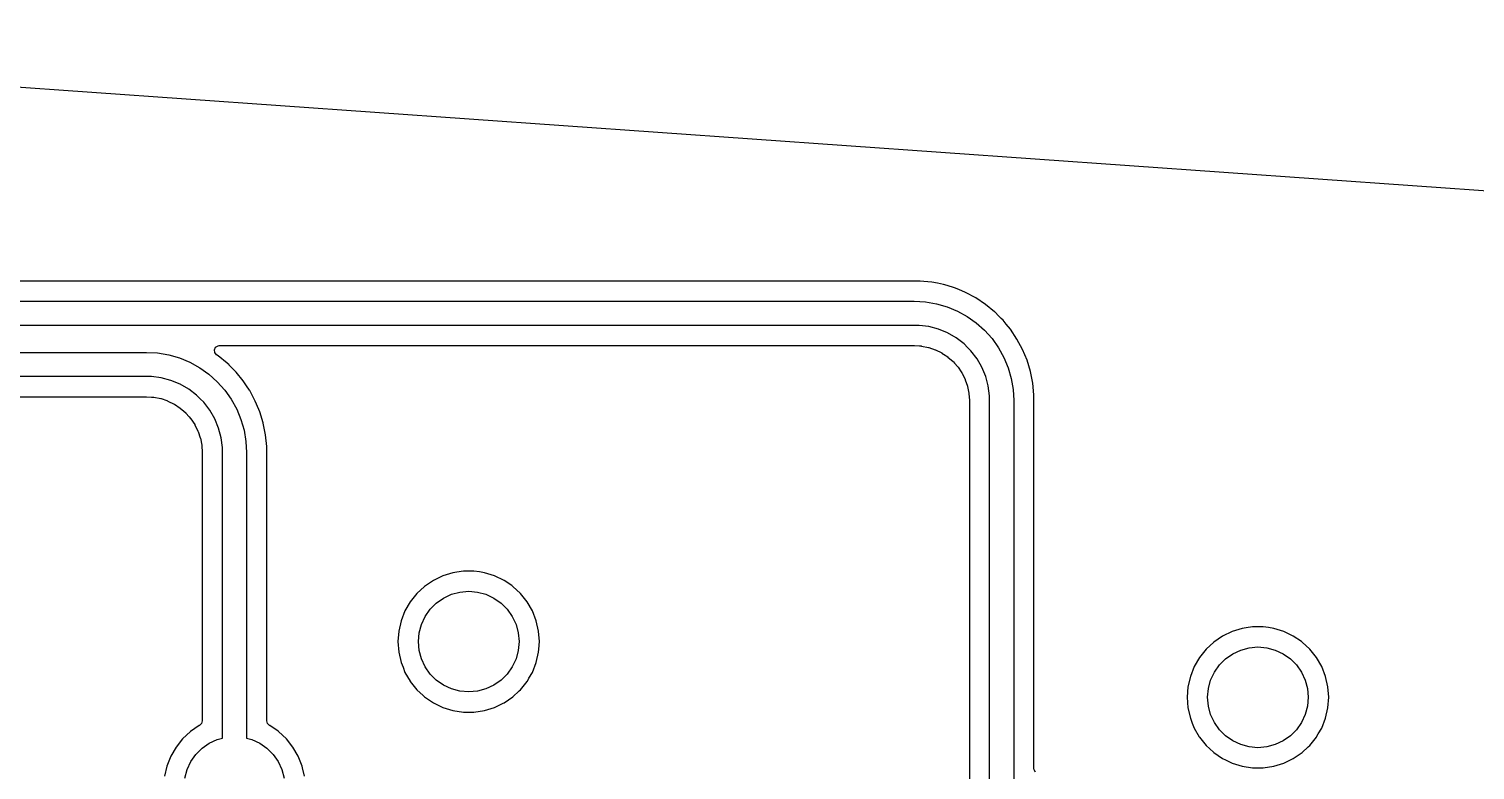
# Model space of a CAD drawing. Extents: x 68 to 346, y -197 to -84.
# Drawn here: x 292.09 to 327.98, y -102.78 to -84.38 of the extents above; entities that cross this region are included whole.
import ezdxf

# ---------------------------------------------------------------- set-up
doc = ezdxf.new("R2010")
doc.units = 0
doc.layers.add('BLACK', color=7, linetype='CONTINUOUS')

msp = doc.modelspace()

# ---------------------------------------------------------------- linework, layer by layer
at = {"layer": 'BLACK', "linetype": 'CONTINUOUS'}
for p, q in [((271.37, -84.3821), (331.248, -88.6072)), ((314.062, -90.6395), (280.384, -90.6395)), ((314.208, -90.6395), (314.062, -90.6395)), ((314.295, -90.6481), (314.208, -90.6395)), ((314.208, -90.6395), (314.208, -90.6395)), ((314.498, -90.6681), (314.295, -90.6481)), ((314.637, -90.6957), (314.498, -90.6681)), ((314.498, -90.6681), (314.498, -90.6681)), ((314.498, -90.6681), (314.498, -90.6681)), ((314.784, -90.725), (314.637, -90.6957)), ((314.881, -90.7543), (314.784, -90.725)), ((315.063, -90.8096), (314.881, -90.7543)), ((280.384, -91.14), (314.062, -91.14)), ((314.062, -91.14), (314.062, -91.14)), ((314.062, -91.14), (314.338, -91.1555)), ((314.338, -91.1555), (314.611, -91.2019)), ((315.063, -90.8097), (315.063, -90.8096)), ((315.169, -90.8535), (315.063, -90.8097)), ((315.063, -90.8097), (315.063, -90.8097)), ((315.333, -90.9213), (315.169, -90.8535)), ((315.59, -91.0588), (315.333, -90.9213)), ((315.832, -91.2208), (315.59, -91.0588)), ((315.59, -91.0588), (315.59, -91.0588)), ((315.59, -91.0588), (315.59, -91.0588)), ((314.611, -91.2019), (314.877, -91.2785)), ((314.877, -91.2785), (315.133, -91.3844)), ((315.133, -91.3844), (315.375, -91.5183)), ((315.375, -91.5183), (315.601, -91.6784)), ((316.057, -91.4053), (315.832, -91.2208)), ((316.058, -91.4058), (316.057, -91.4053)), ((316.161, -91.509), (316.058, -91.4058)), ((316.197, -91.5453), (316.161, -91.509)), ((316.161, -91.509), (316.161, -91.509)), ((314.062, -91.74), (280.384, -91.74)), ((314.184, -91.74), (314.062, -91.74)), ((314.062, -91.74), (314.062, -91.74)), ((314.062, -91.74), (314.062, -91.74)), ((314.427, -91.772), (314.184, -91.74)), ((314.664, -91.8353), (314.427, -91.772)), ((314.89, -91.929), (314.664, -91.8353)), ((315.601, -91.6784), (315.807, -91.8629)), ((315.807, -91.8629), (315.807, -91.8629)), ((315.807, -91.8629), (315.992, -92.0692)), ((316.221, -91.5685), (316.197, -91.5453)), ((316.197, -91.5453), (316.197, -91.5453)), ((316.264, -91.6121), (316.221, -91.5685)), ((316.221, -91.5685), (316.221, -91.5685)), ((316.343, -91.7081), (316.264, -91.6121)), ((316.264, -91.6121), (316.264, -91.6121)), ((316.449, -91.8375), (316.343, -91.7081)), ((316.611, -92.0801), (316.449, -91.8375)), ((315.102, -92.0515), (314.89, -91.929)), ((315.296, -92.2005), (315.102, -92.0515)), ((315.383, -92.2871), (315.296, -92.2005)), ((315.992, -92.0692), (316.152, -92.295)), ((316.749, -92.3373), (316.611, -92.0801)), ((316.611, -92.0801), (316.611, -92.0801)), ((316.611, -92.0801), (316.611, -92.0801)), ((279.114, -92.41), (295.004, -92.41)), ((295.004, -92.41), (295.283, -92.4256)), ((295.283, -92.4256), (295.558, -92.4724)), ((295.558, -92.4724), (295.826, -92.5496)), ((295.826, -92.5496), (296.083, -92.6563)), ((296.692, -92.3447), (296.722, -92.2816)), ((296.701, -92.414), (296.692, -92.3447)), ((296.746, -92.4676), (296.701, -92.414)), ((296.722, -92.2816), (296.782, -92.2449)), ((296.786, -92.4945), (296.746, -92.4676)), ((296.782, -92.2449), (296.814, -92.2405)), ((297.013, -92.6808), (296.786, -92.4945)), ((296.786, -92.4945), (296.786, -92.4945)), ((296.814, -92.2405), (313.978, -92.2405)), ((313.978, -92.2405), (313.978, -92.2405)), ((313.978, -92.2405), (314.06, -92.2405)), ((314.06, -92.2405), (314.064, -92.2406)), ((314.064, -92.2406), (314.188, -92.2487)), ((314.188, -92.2487), (314.236, -92.2519)), ((314.236, -92.2519), (314.244, -92.253)), ((314.244, -92.253), (314.412, -92.2863)), ((314.412, -92.2863), (314.42, -92.2884)), ((314.42, -92.2884), (314.581, -92.3433)), ((314.581, -92.3433), (314.589, -92.3464)), ((314.589, -92.3464), (314.742, -92.4219)), ((314.742, -92.4219), (314.749, -92.426)), ((314.749, -92.426), (314.79, -92.4534)), ((314.79, -92.4534), (314.891, -92.5208)), ((314.891, -92.5208), (314.898, -92.5258)), ((314.898, -92.5258), (315.026, -92.6383)), ((315.469, -92.3737), (315.383, -92.2871)), ((315.383, -92.2871), (315.383, -92.2871)), ((315.619, -92.568), (315.469, -92.3737)), ((315.741, -92.78), (315.619, -92.568)), ((316.152, -92.295), (316.286, -92.5372)), ((316.286, -92.5372), (316.391, -92.7929)), ((316.86, -92.6068), (316.749, -92.3373)), ((296.083, -92.6563), (296.327, -92.7912)), ((296.327, -92.7912), (296.555, -92.9526)), ((296.555, -92.9526), (296.763, -93.1384)), ((297.055, -92.7227), (297.013, -92.6808)), ((297.055, -92.7228), (297.055, -92.7227)), ((297.057, -92.725), (297.055, -92.7228)), ((297.117, -92.7845), (297.057, -92.725)), ((297.057, -92.725), (297.057, -92.725)), ((297.22, -92.8883), (297.117, -92.7845)), ((297.23, -92.8996), (297.22, -92.8883)), ((297.407, -93.1152), (297.23, -92.8996)), ((315.026, -92.6383), (315.032, -92.644)), ((315.032, -92.644), (315.064, -92.6808)), ((315.064, -92.6808), (315.144, -92.7725)), ((315.144, -92.7725), (315.149, -92.7789)), ((315.149, -92.7789), (315.225, -92.8928)), ((315.225, -92.8928), (315.244, -92.9209)), ((315.244, -92.9209), (315.248, -92.9279)), ((315.248, -92.9279), (315.324, -93.081)), ((315.835, -93.0063), (315.741, -92.78)), ((316.391, -92.7929), (316.468, -93.0588)), ((316.945, -92.8859), (316.86, -92.6068)), ((317.002, -93.1719), (316.945, -92.8859)), ((295.004, -93.01), (279.114, -93.01)), ((295.128, -93.01), (295.004, -93.01)), ((295.373, -93.0423), (295.128, -93.01)), ((295.612, -93.1063), (295.373, -93.0423)), ((295.841, -93.201), (295.612, -93.1063)), ((296.055, -93.3247), (295.841, -93.201)), ((296.763, -93.1384), (296.763, -93.1384)), ((296.763, -93.1384), (296.763, -93.1384)), ((296.763, -93.1384), (296.949, -93.3464)), ((297.489, -93.238), (297.407, -93.1152)), ((297.407, -93.1152), (297.407, -93.1152)), ((297.407, -93.1152), (297.407, -93.1152)), ((297.564, -93.3501), (297.489, -93.238)), ((315.324, -93.081), (315.327, -93.0885)), ((315.327, -93.0885), (315.382, -93.2502)), ((315.382, -93.2502), (315.384, -93.2581)), ((315.384, -93.2581), (315.417, -93.4255)), ((315.898, -93.2428), (315.835, -93.0063)), ((315.93, -93.4856), (315.898, -93.2428)), ((316.468, -93.0588), (316.514, -93.3317)), ((317.03, -93.4622), (317.002, -93.1719)), ((279.198, -93.5105), (294.92, -93.5105)), ((294.92, -93.5105), (295.002, -93.5105)), ((295.002, -93.5105), (295.006, -93.5106)), ((295.006, -93.5106), (295.132, -93.5189)), ((295.132, -93.5189), (295.181, -93.5221)), ((295.181, -93.5221), (295.189, -93.5232)), ((295.189, -93.5232), (295.359, -93.557)), ((295.359, -93.557), (295.367, -93.559)), ((295.367, -93.559), (295.509, -93.6073)), ((295.509, -93.6073), (295.531, -93.6147)), ((295.531, -93.6147), (295.538, -93.6178)), ((295.538, -93.6178), (295.694, -93.6945)), ((296.251, -93.4752), (296.055, -93.3247)), ((296.338, -93.5627), (296.251, -93.4752)), ((296.426, -93.6502), (296.338, -93.5627)), ((296.338, -93.5627), (296.338, -93.5627)), ((296.338, -93.5627), (296.338, -93.5627)), ((296.576, -93.8464), (296.426, -93.6502)), ((296.949, -93.3464), (297.11, -93.5739)), ((297.11, -93.5739), (297.245, -93.818)), ((297.57, -93.3593), (297.564, -93.3501)), ((297.708, -93.6182), (297.57, -93.3593)), ((297.796, -93.831), (297.708, -93.6182)), ((315.417, -93.4255), (315.418, -93.4336)), ((315.418, -93.4336), (315.429, -93.6062)), ((315.429, -93.6062), (315.429, -93.6102)), ((315.429, -93.6102), (315.429, -93.6959)), ((315.93, -93.608), (315.93, -93.4856)), ((315.93, -103.664), (315.93, -93.608)), ((315.93, -93.608), (315.93, -93.608)), ((315.93, -93.608), (315.93, -93.608)), ((316.514, -93.3317), (316.53, -93.6079)), ((316.53, -93.6079), (316.53, -93.608)), ((316.53, -93.608), (316.53, -103.354)), ((317.03, -93.5563), (317.03, -93.4622)), ((317.03, -93.5611), (317.03, -93.5563)), ((317.03, -93.5614), (317.03, -93.5611)), ((317.03, -93.6292), (317.03, -93.5614)), ((317.03, -100.972), (317.03, -93.6292)), ((295.694, -93.6945), (295.701, -93.6985)), ((295.701, -93.6985), (295.842, -93.7931)), ((295.842, -93.7931), (295.845, -93.7948)), ((295.845, -93.7948), (295.851, -93.7997)), ((295.851, -93.7997), (295.887, -93.831)), ((295.887, -93.831), (295.982, -93.914)), ((295.982, -93.914), (295.987, -93.9197)), ((295.987, -93.9197), (296.069, -94.0126)), ((296.069, -94.0126), (296.101, -94.049)), ((296.7, -94.0606), (296.576, -93.8464)), ((297.245, -93.818), (297.352, -94.0756)), ((297.82, -93.8894), (297.796, -93.831)), ((297.901, -94.1559), (297.82, -93.8894)), ((315.429, -93.6959), (315.429, -93.6959)), ((315.429, -93.6959), (315.429, -103.417)), ((296.101, -94.049), (296.101, -94.0499)), ((296.101, -94.0499), (296.106, -94.0563)), ((296.106, -94.0563), (296.203, -94.2004)), ((296.203, -94.2004), (296.207, -94.2074)), ((296.207, -94.2074), (296.283, -94.3628)), ((296.283, -94.3628), (296.286, -94.3703)), ((296.286, -94.3703), (296.342, -94.5343)), ((296.795, -94.2892), (296.7, -94.0606)), ((296.859, -94.5281), (296.795, -94.2892)), ((297.352, -94.0756), (297.429, -94.3436)), ((297.429, -94.3436), (297.475, -94.6186)), ((297.906, -94.1703), (297.901, -94.1559)), ((297.963, -94.4582), (297.906, -94.1703)), ((296.342, -94.5343), (296.344, -94.5422)), ((296.344, -94.5422), (296.378, -94.7121)), ((296.378, -94.7121), (296.379, -94.7201)), ((296.379, -94.7201), (296.391, -94.8954)), ((296.891, -94.7734), (296.859, -94.5281)), ((297.475, -94.6186), (297.491, -94.8968)), ((297.992, -94.7503), (297.963, -94.4582)), ((297.992, -94.848), (297.992, -94.7503)), ((296.391, -94.8954), (296.391, -94.8995)), ((296.391, -94.8995), (296.391, -94.9849)), ((296.391, -94.9849), (296.391, -94.9849)), ((296.391, -94.9849), (296.391, -101.559)), ((296.891, -94.897), (296.891, -94.7734)), ((296.891, -101.986), (296.891, -94.897)), ((296.891, -94.897), (296.891, -94.897)), ((296.891, -94.897), (296.891, -94.897)), ((297.491, -94.8968), (297.491, -94.897)), ((297.491, -94.897), (297.491, -101.986)), ((297.992, -94.8498), (297.992, -94.848)), ((297.992, -94.8508), (297.992, -94.8498)), ((297.992, -99.5903), (297.992, -94.8508)), ((302.362, -97.9562), (302.126, -98.0701)), ((302.613, -97.8789), (302.362, -97.9562)), ((302.711, -97.8642), (302.613, -97.8789)), ((302.613, -97.8789), (302.613, -97.8789)), ((302.613, -97.8789), (302.613, -97.8789)), ((302.872, -97.8398), (302.711, -97.8642)), ((303.135, -97.8398), (302.872, -97.8398)), ((302.872, -97.8398), (302.872, -97.8398)), ((303.268, -97.8599), (303.135, -97.8398)), ((303.135, -97.8398), (303.135, -97.8398)), ((303.394, -97.8789), (303.268, -97.8599)), ((303.645, -97.9562), (303.394, -97.8789)), ((303.394, -97.8789), (303.394, -97.8789)), ((303.394, -97.8789), (303.394, -97.8789)), ((303.881, -98.0701), (303.645, -97.9562)), ((303.645, -97.9562), (303.645, -97.9562)), ((301.909, -98.2179), (301.717, -98.3963)), ((302.126, -98.0701), (301.909, -98.2179)), ((302.126, -98.0701), (302.126, -98.0701)), ((302.787, -98.3593), (303.004, -98.3403)), ((303.004, -98.3403), (303.221, -98.3593)), ((304.07, -98.1984), (303.881, -98.0701)), ((303.881, -98.0701), (303.881, -98.0701)), ((303.881, -98.0701), (303.881, -98.0701)), ((303.881, -98.0701), (303.881, -98.0701)), ((304.098, -98.2179), (304.07, -98.1984)), ((304.29, -98.3963), (304.098, -98.2179)), ((301.553, -98.6014), (301.422, -98.8287)), ((301.717, -98.3963), (301.553, -98.6014)), ((302.046, -98.7868), (302.2, -98.6327)), ((302.2, -98.6327), (302.379, -98.5078)), ((302.379, -98.5078), (302.576, -98.4157)), ((302.576, -98.4157), (302.787, -98.3593)), ((303.221, -98.3593), (303.431, -98.4157)), ((303.431, -98.4157), (303.629, -98.5078)), ((303.629, -98.5078), (303.807, -98.6327)), ((303.807, -98.6327), (303.961, -98.7868)), ((304.454, -98.6014), (304.29, -98.3963)), ((304.29, -98.3963), (304.29, -98.3963)), ((304.29, -98.3963), (304.29, -98.3963)), ((304.585, -98.8287), (304.454, -98.6014)), ((301.422, -98.8287), (301.326, -99.0729)), ((301.829, -99.1628), (301.921, -98.9653)), ((301.921, -98.9653), (302.046, -98.7868)), ((303.961, -98.7868), (304.086, -98.9653)), ((304.086, -98.9653), (304.178, -99.1628)), ((304.681, -99.0729), (304.585, -98.8287)), ((301.268, -99.3287), (301.248, -99.5903)), ((301.326, -99.0729), (301.268, -99.3287)), ((301.268, -99.3287), (301.268, -99.3287)), ((301.326, -99.0729), (301.326, -99.0729)), ((301.754, -99.5903), (301.773, -99.3732)), ((301.773, -99.3732), (301.829, -99.1628)), ((304.178, -99.1628), (304.235, -99.3732)), ((304.235, -99.3732), (304.254, -99.5903)), ((304.739, -99.3287), (304.681, -99.0729)), ((304.759, -99.5903), (304.739, -99.3287)), ((304.739, -99.3287), (304.739, -99.3287)), ((304.739, -99.3287), (304.739, -99.3287)), ((321.95, -99.3384), (321.713, -99.4522)), ((322.201, -99.2611), (321.95, -99.3384)), ((322.298, -99.2463), (322.201, -99.2611)), ((322.201, -99.2611), (322.201, -99.2611)), ((322.201, -99.2611), (322.201, -99.2611)), ((322.46, -99.2219), (322.298, -99.2463)), ((322.722, -99.2219), (322.46, -99.2219)), ((322.46, -99.2219), (322.46, -99.2219)), ((322.857, -99.2422), (322.722, -99.2219)), ((322.722, -99.2219), (322.722, -99.2219)), ((322.982, -99.2611), (322.857, -99.2422)), ((323.233, -99.3384), (322.982, -99.2611)), ((322.982, -99.2611), (322.982, -99.2611)), ((322.982, -99.2611), (322.982, -99.2611)), ((323.469, -99.4522), (323.233, -99.3384)), ((323.233, -99.3384), (323.233, -99.3384)), ((297.992, -101.559), (297.992, -99.5903)), ((301.248, -99.5903), (301.248, -99.5903)), ((301.248, -99.5903), (301.268, -99.8519)), ((301.773, -99.8074), (301.754, -99.5903)), ((304.254, -99.5903), (304.235, -99.8074)), ((304.745, -99.7785), (304.759, -99.5903)), ((304.759, -99.5903), (304.759, -99.5903)), ((321.497, -99.6), (321.304, -99.7785)), ((321.713, -99.4522), (321.497, -99.6)), ((321.713, -99.4522), (321.713, -99.4522)), ((322.164, -99.7978), (322.374, -99.7414)), ((322.374, -99.7414), (322.591, -99.7224)), ((322.591, -99.7224), (322.808, -99.7414)), ((322.808, -99.7414), (323.019, -99.7978)), ((323.671, -99.5903), (323.469, -99.4522)), ((323.469, -99.4522), (323.469, -99.4522)), ((323.469, -99.4522), (323.469, -99.4522)), ((323.469, -99.4522), (323.469, -99.4522)), ((323.686, -99.6), (323.671, -99.5903)), ((323.878, -99.7785), (323.686, -99.6)), ((301.268, -99.8519), (301.268, -99.8519)), ((301.268, -99.8519), (301.326, -100.108)), ((301.326, -100.108), (301.326, -100.108)), ((301.326, -100.108), (301.326, -100.108)), ((301.326, -100.108), (301.373, -100.227)), ((301.829, -100.018), (301.773, -99.8074)), ((301.921, -100.215), (301.829, -100.018)), ((304.178, -100.018), (304.086, -100.215)), ((304.235, -99.8074), (304.178, -100.018)), ((304.585, -100.352), (304.681, -100.108)), ((304.681, -100.108), (304.739, -99.8519)), ((304.739, -99.8519), (304.745, -99.7785)), ((321.141, -99.9836), (321.01, -100.211)), ((321.304, -99.7785), (321.141, -99.9836)), ((321.634, -100.169), (321.788, -100.015)), ((321.788, -100.015), (321.966, -99.8899)), ((321.966, -99.8899), (322.164, -99.7978)), ((323.019, -99.7978), (323.216, -99.8899)), ((323.216, -99.8899), (323.395, -100.015)), ((323.395, -100.015), (323.549, -100.169)), ((324.042, -99.9836), (323.878, -99.7785)), ((323.878, -99.7785), (323.878, -99.7785)), ((323.878, -99.7785), (323.878, -99.7785)), ((324.173, -100.211), (324.042, -99.9836)), ((301.373, -100.227), (301.422, -100.352)), ((301.422, -100.352), (301.548, -100.569)), ((302.046, -100.394), (301.921, -100.215)), ((302.2, -100.548), (302.046, -100.394)), ((303.961, -100.394), (303.807, -100.548)), ((304.086, -100.215), (303.961, -100.394)), ((304.5, -100.499), (304.585, -100.352)), ((320.914, -100.455), (320.855, -100.711)), ((321.01, -100.211), (320.914, -100.455)), ((320.914, -100.455), (320.914, -100.455)), ((321.417, -100.545), (321.509, -100.347)), ((321.509, -100.347), (321.634, -100.169)), ((323.549, -100.169), (323.674, -100.347)), ((323.674, -100.347), (323.766, -100.545)), ((324.269, -100.455), (324.173, -100.211)), ((324.327, -100.711), (324.269, -100.455)), ((301.548, -100.569), (301.553, -100.579)), ((301.553, -100.579), (301.621, -100.664)), ((301.621, -100.664), (301.717, -100.784)), ((301.717, -100.784), (301.874, -100.93)), ((302.379, -100.673), (302.2, -100.548)), ((302.576, -100.765), (302.379, -100.673)), ((302.787, -100.821), (302.576, -100.765)), ((303.004, -100.84), (302.787, -100.821)), ((303.221, -100.821), (303.004, -100.84)), ((303.431, -100.765), (303.221, -100.821)), ((303.629, -100.673), (303.431, -100.765)), ((303.807, -100.548), (303.629, -100.673)), ((304.098, -100.963), (304.259, -100.814)), ((304.259, -100.814), (304.29, -100.784)), ((304.29, -100.784), (304.454, -100.579)), ((304.29, -100.784), (304.29, -100.784)), ((304.29, -100.784), (304.29, -100.784)), ((304.454, -100.579), (304.46, -100.569)), ((304.46, -100.569), (304.5, -100.499)), ((320.855, -100.711), (320.836, -100.972)), ((320.855, -100.711), (320.855, -100.711)), ((321.341, -100.972), (321.36, -100.755)), ((321.36, -100.755), (321.417, -100.545)), ((323.766, -100.545), (323.822, -100.755)), ((323.822, -100.755), (323.841, -100.972)), ((324.347, -100.972), (324.327, -100.711)), ((324.327, -100.711), (324.327, -100.711)), ((324.327, -100.711), (324.327, -100.711)), ((301.874, -100.93), (301.909, -100.963)), ((301.909, -100.963), (302.126, -101.111)), ((302.126, -101.111), (302.126, -101.111)), ((302.126, -101.111), (302.126, -101.111)), ((302.126, -101.111), (302.126, -101.111)), ((302.126, -101.111), (302.228, -101.16)), ((302.228, -101.16), (302.362, -101.224)), ((303.645, -101.224), (303.859, -101.121)), ((303.859, -101.121), (303.881, -101.111)), ((303.881, -101.111), (304.098, -100.963)), ((303.881, -101.111), (303.881, -101.111)), ((303.881, -101.111), (303.881, -101.111)), ((317.03, -102.737), (317.03, -100.972)), ((320.836, -100.972), (320.836, -100.972)), ((320.836, -100.972), (320.855, -101.234)), ((321.36, -101.19), (321.341, -100.972)), ((321.417, -101.4), (321.36, -101.19)), ((323.822, -101.19), (323.766, -101.4)), ((323.841, -100.972), (323.822, -101.19)), ((324.327, -101.234), (324.347, -100.972)), ((324.347, -100.972), (324.347, -100.972)), ((296.391, -101.559), (296.371, -101.626)), ((298.01, -101.624), (297.992, -101.559)), ((302.362, -101.224), (302.362, -101.224)), ((302.362, -101.224), (302.362, -101.224)), ((302.362, -101.224), (302.613, -101.302)), ((302.613, -101.302), (302.872, -101.341)), ((302.872, -101.341), (303.135, -101.341)), ((303.135, -101.341), (303.394, -101.302)), ((303.394, -101.302), (303.645, -101.224)), ((320.855, -101.234), (320.855, -101.234)), ((320.855, -101.234), (320.914, -101.49)), ((320.914, -101.49), (320.914, -101.49)), ((320.914, -101.49), (320.914, -101.49)), ((320.914, -101.49), (320.961, -101.61)), ((321.509, -101.597), (321.417, -101.4)), ((323.766, -101.4), (323.674, -101.597)), ((324.173, -101.734), (324.269, -101.49)), ((324.269, -101.49), (324.327, -101.234)), ((324.327, -101.234), (324.327, -101.234)), ((296.097, -101.822), (295.904, -102)), ((296.313, -101.674), (296.097, -101.822)), ((296.32, -101.671), (296.313, -101.674)), ((296.371, -101.626), (296.32, -101.671)), ((298.062, -101.671), (298.01, -101.624)), ((298.069, -101.674), (298.062, -101.671)), ((298.271, -101.812), (298.069, -101.674)), ((298.069, -101.674), (298.069, -101.674)), ((298.069, -101.674), (298.069, -101.674)), ((298.286, -101.822), (298.271, -101.812)), ((298.478, -102), (298.286, -101.822)), ((320.961, -101.61), (321.01, -101.734)), ((321.01, -101.734), (321.136, -101.953)), ((321.634, -101.776), (321.509, -101.597)), ((321.788, -101.93), (321.634, -101.776)), ((321.966, -102.055), (321.788, -101.93)), ((323.395, -101.93), (323.216, -102.055)), ((323.549, -101.776), (323.395, -101.93)), ((323.674, -101.597), (323.549, -101.776)), ((324.046, -101.953), (324.087, -101.882)), ((324.087, -101.882), (324.173, -101.734)), ((295.741, -102.206), (295.61, -102.433)), ((295.904, -102), (295.741, -102.206)), ((296.234, -102.391), (296.388, -102.237)), ((296.388, -102.237), (296.566, -102.112)), ((296.566, -102.112), (296.764, -102.02)), ((296.764, -102.02), (296.891, -101.986)), ((297.491, -101.986), (297.619, -102.02)), ((297.619, -102.02), (297.816, -102.112)), ((297.816, -102.112), (297.995, -102.237)), ((297.995, -102.237), (298.149, -102.391)), ((298.642, -102.206), (298.478, -102)), ((298.478, -102), (298.478, -102)), ((298.478, -102), (298.478, -102)), ((298.773, -102.433), (298.642, -102.206)), ((321.136, -101.953), (321.141, -101.961)), ((321.141, -101.961), (321.205, -102.042)), ((321.205, -102.042), (321.304, -102.166)), ((321.304, -102.166), (321.486, -102.335)), ((322.164, -102.147), (321.966, -102.055)), ((322.374, -102.203), (322.164, -102.147)), ((322.591, -102.222), (322.374, -102.203)), ((322.808, -102.203), (322.591, -102.222)), ((323.019, -102.147), (322.808, -102.203)), ((323.216, -102.055), (323.019, -102.147)), ((323.686, -102.345), (323.837, -102.205)), ((323.837, -102.205), (323.878, -102.166)), ((323.878, -102.166), (324.042, -101.961)), ((323.878, -102.166), (323.878, -102.166)), ((323.878, -102.166), (323.878, -102.166)), ((324.042, -101.961), (324.046, -101.953)), ((295.61, -102.433), (295.514, -102.677)), ((296.017, -102.767), (296.109, -102.569)), ((296.109, -102.569), (296.234, -102.391)), ((298.149, -102.391), (298.274, -102.569)), ((298.274, -102.569), (298.366, -102.767)), ((298.869, -102.677), (298.773, -102.433)), ((321.486, -102.335), (321.497, -102.345)), ((321.497, -102.345), (321.713, -102.493)), ((321.713, -102.493), (321.713, -102.493)), ((321.713, -102.493), (321.713, -102.493)), ((321.713, -102.493), (321.713, -102.493)), ((321.713, -102.493), (321.782, -102.526)), ((321.782, -102.526), (321.95, -102.607)), ((321.95, -102.607), (321.95, -102.607)), ((321.95, -102.607), (321.95, -102.607)), ((321.95, -102.607), (322.201, -102.684)), ((322.982, -102.684), (323.233, -102.607)), ((323.233, -102.607), (323.45, -102.502)), ((323.45, -102.502), (323.469, -102.493)), ((323.469, -102.493), (323.686, -102.345)), ((323.469, -102.493), (323.469, -102.493)), ((323.469, -102.493), (323.469, -102.493)), ((295.514, -102.677), (295.455, -102.933)), ((295.514, -102.677), (295.514, -102.677)), ((295.96, -102.977), (296.017, -102.767)), ((298.366, -102.767), (298.422, -102.977)), ((298.879, -102.723), (298.869, -102.677)), ((298.869, -102.677), (298.869, -102.677)), ((298.869, -102.677), (298.869, -102.677)), ((298.927, -102.933), (298.879, -102.723)), ((317.035, -102.772), (317.03, -102.737)), ((317.073, -102.831), (317.035, -102.772)), ((322.201, -102.684), (322.46, -102.723)), ((322.46, -102.723), (322.722, -102.723)), ((322.722, -102.723), (322.982, -102.684))]:
    msp.add_line(p, q, dxfattribs=at)

doc.saveas('drawing.dxf')
